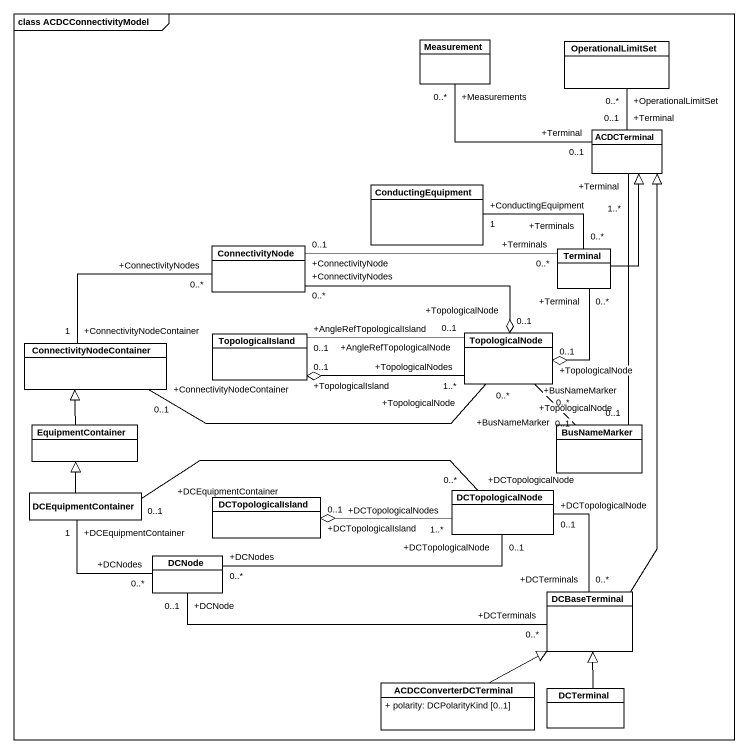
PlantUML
@startuml
mainframe class ACDCConnectivityModel
hide circle
hide empty members
skinparam classAttributeIconSize 0
class Measurement
class OperationalLimitSet
class ACDCTerminal
class ConductingEquipment
class ConnectivityNode
class Terminal
class ConnectivityNodeContainer
class TopologicalIsland
class TopologicalNode
class EquipmentContainer
class BusNameMarker
class DCEquipmentContainer
class DCTopologicalIsland
class DCTopologicalNode
class DCNode
class DCBaseTerminal
class ACDCConverterDCTerminal {
  + polarity: DCPolarityKind [0..1]
}
class DCTerminal
Measurement "+Measurements\n0..*" -right- "+Terminal\n0..1" ACDCTerminal
OperationalLimitSet "+OperationalLimitSet\n0..*" -- "+Terminal\n0..1" ACDCTerminal
ConnectivityNode "+ConnectivityNodes\n0..*" -left- "+ConnectivityNodeContainer\n1" ConnectivityNodeContainer
ConnectivityNode "+ConnectivityNodes\n0..*" -right-o "+TopologicalNode\n0..1" TopologicalNode
Terminal -up-|> ACDCTerminal
Terminal "+Terminals\n0..*" -left- "+ConductingEquipment\n1" ConductingEquipment
Terminal "+Terminals\n0..*" -left- "+ConnectivityNode\n0..1" ConnectivityNode
Terminal "+Terminal\n0..*" --o "+TopologicalNode\n0..1" TopologicalNode
TopologicalIsland "+AngleRefTopologicalIsland\n0..1" -right- "+AngleRefTopologicalNode\n0..1" TopologicalNode
TopologicalNode "+TopologicalNode\n0..*" -left- "+ConnectivityNodeContainer\n0..1" ConnectivityNodeContainer
TopologicalNode "+TopologicalNodes\n1..*" -left-o "+TopologicalIsland\n0..1" TopologicalIsland
EquipmentContainer -up-|> ConnectivityNodeContainer
BusNameMarker "+BusNameMarker\n0..1" -up- "+Terminal\n1..*" ACDCTerminal
BusNameMarker "+BusNameMarker\n0..*" -up- "+TopologicalNode\n0..1" TopologicalNode
DCEquipmentContainer -up-|> EquipmentContainer
DCEquipmentContainer "+DCEquipmentContainer\n0..1" -right- "+DCTopologicalNode\n0..*" DCTopologicalNode
DCTopologicalNode "+DCTopologicalNodes\n1..*" -left-o "+DCTopologicalIsland\n0..1" DCTopologicalIsland
DCNode "+DCNodes\n0..*" -up- "+DCEquipmentContainer\n1" DCEquipmentContainer
DCNode "+DCNodes\n0..*" -right- "+DCTopologicalNode\n0..1" DCTopologicalNode
DCNode "+DCNode\n0..1" -right- "+DCTerminals\n0..*" DCBaseTerminal
DCBaseTerminal -up-|> ACDCTerminal
DCBaseTerminal "+DCTerminals\n0..*" -up- "+DCTopologicalNode\n0..1" DCTopologicalNode
ACDCConverterDCTerminal -up-|> DCBaseTerminal
DCTerminal -up-|> DCBaseTerminal
@enduml
